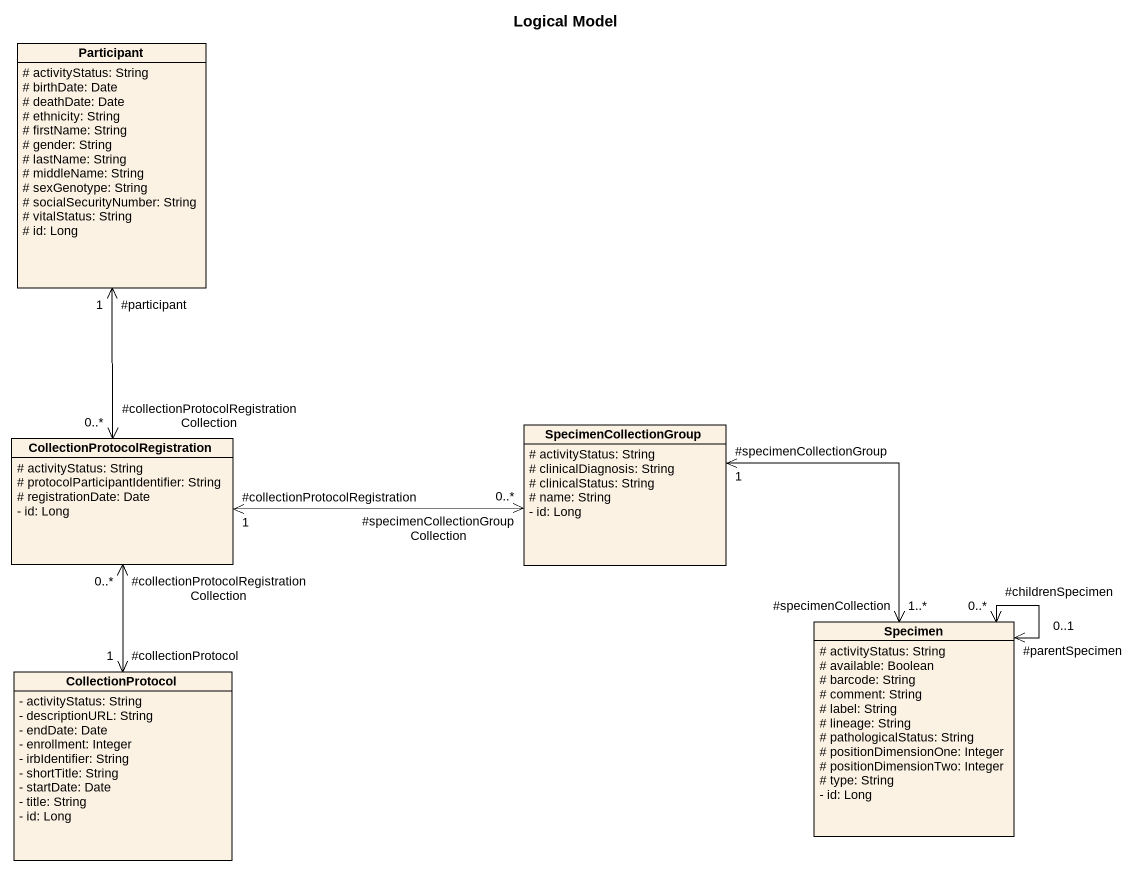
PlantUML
@startuml
title Logical Model
hide circle
hide empty members
skinparam classAttributeIconSize 0
class "Participant" as Participant_ {
  # activityStatus: String
  # birthDate: Date
  # deathDate: Date
  # ethnicity: String
  # firstName: String
  # gender: String
  # lastName: String
  # middleName: String
  # sexGenotype: String
  # socialSecurityNumber: String
  # vitalStatus: String
  # id: Long
}
class "CollectionProtocolRegistration" as CollectionProtocolRegistrati {
  # activityStatus: String
  # protocolParticipantIdentifier: String
  # registrationDate: Date
  - id: Long
}
class SpecimenCollectionGroup {
  # activityStatus: String
  # clinicalDiagnosis: String
  # clinicalStatus: String
  # name: String
  - id: Long
}
class Specimen {
  # activityStatus: String
  # available: Boolean
  # barcode: String
  # comment: String
  # label: String
  # lineage: String
  # pathologicalStatus: String
  # positionDimensionOne: Integer
  # positionDimensionTwo: Integer
  # type: String
  - id: Long
}
class CollectionProtocol {
  - activityStatus: String
  - descriptionURL: String
  - endDate: Date
  - enrollment: Integer
  - irbIdentifier: String
  - shortTitle: String
  - startDate: Date
  - title: String
  - id: Long
}
CollectionProtocolRegistrati "#collectionProtocolRegistrationCollection\n0..*" <-up-> "#participant\n1" Participant_
CollectionProtocolRegistrati "#collectionProtocolRegistrationCollection\n0..*" <--> "#collectionProtocol\n1" CollectionProtocol
SpecimenCollectionGroup "#specimenCollectionGroupCollection\n0..*" <-left-> "#collectionProtocolRegistration\n1" CollectionProtocolRegistrati
Specimen "#specimenCollection\n1..*" <-up-> "#specimenCollectionGroup\n1" SpecimenCollectionGroup
Specimen "#parentSpecimen\n0..1" <--> "#childrenSpecimen\n0..*" Specimen
@enduml
